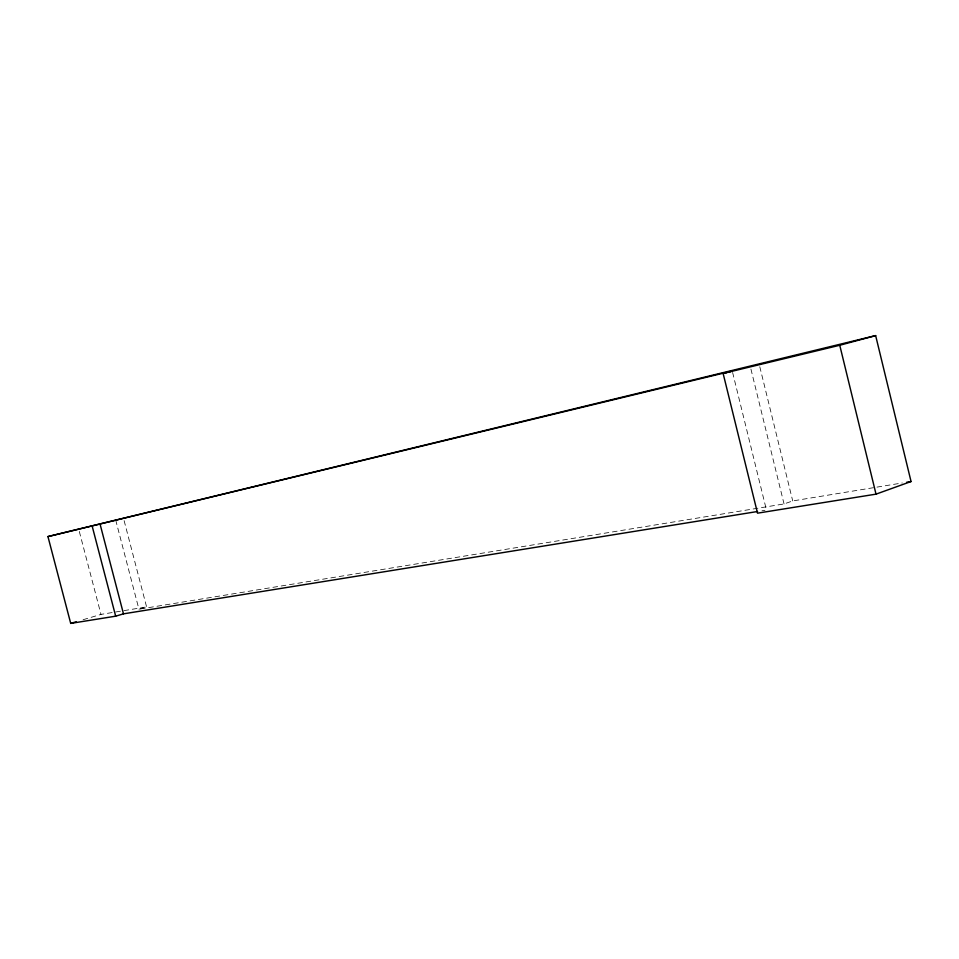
<?xml version="1.0" encoding="UTF-8"?>
<svg xmlns="http://www.w3.org/2000/svg" width="959" height="959" viewBox="0 0 959 959"><rect width="100%" height="100%" fill="white"/><g stroke="black" fill="none" stroke-linecap="round" stroke-linejoin="round"><path stroke-width="0.72" stroke-dasharray="4.79 3.6" d="M140.41 608.965L784.042 503.943L792.721 500.934L902.287 482.964M124.119 520.641L146.595 606.915L138.935 609.217L116.003 521.228M83.109 619.718L100.995 614.395L146.595 606.915M762.021 510.775L764.97 510.308M79.309 531.466L100.995 614.395M759.792 366.722L792.721 500.934M750.933 369.095L784.042 503.943M732.604 372.452L766.457 510.068"/><path stroke-width="1.44" d="M47.95 536.584L732.244 371.013L723.122 373.447L757.526 513.173L876.011 494.149L911.05 481.526L875.651 335.602L47.95 536.584L70.714 623.398L115.679 616.181L123.483 613.844L757.586 511.495M70.714 623.398L76.217 621.756M723.122 373.447L839.76 345.264L875.651 335.602M906.663 482.245L911.05 481.526M100 523.866L123.483 613.844M92.112 525.916L115.679 616.181M839.76 345.264L876.011 494.149"/></g></svg>
